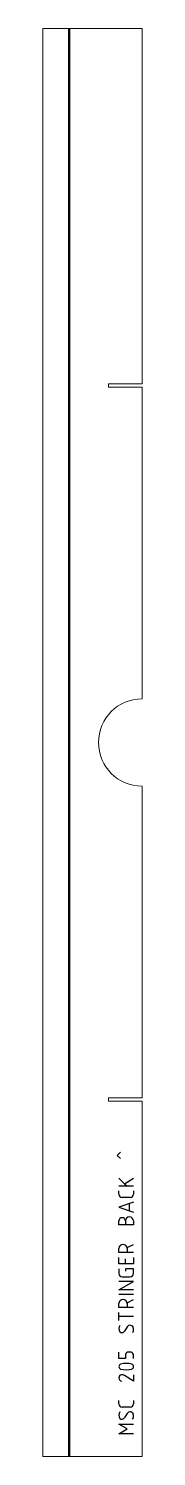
# Model space of a CAD drawing. Header units: millimetres. Extents: x 0 to 68, y 0 to 980.
import ezdxf

# ---------------------------------------------------------------- set-up
doc = ezdxf.new("R2010")
doc.units = ezdxf.units.MM
for name, color, linetype, lineweight in [('IV_BEND', 250, 'Continuous', 50), ('IV_MARK_SURFACE', 2, 'Continuous', 25), ('IV_OUTER_PROFILE', 7, 'Continuous', 5)]:
    doc.layers.add(name, color=color, linetype=linetype, lineweight=lineweight)

msp = doc.modelspace()

# ---------------------------------------------------------------- linework, layer by layer
at = {"layer": 'IV_BEND'}
msp.add_line((18.1, 0), (18.1, 980), dxfattribs=at)
at = {"layer": 'IV_MARK_SURFACE'}
for p, q in [((51.2, 206.64), (53.42, 208.86)), ((53.42, 204.42), (51.2, 206.64)), ((52.31, 191.08), (56.2, 187.19)), ((56.2, 187.19), (62.31, 191.08)), ((56.2, 187.19), (57.87, 185.53)), ((57.87, 185.53), (52.31, 185.53)), ((52.31, 179.97), (52.31, 182.19)), ((60.09, 177.75), (54.54, 177.75)), ((62.31, 185.53), (57.87, 185.53)), ((62.31, 182.19), (62.31, 179.97)), ((62.31, 174.42), (52.31, 171.08)), ((52.31, 171.08), (62.31, 167.75)), ((59.54, 168.86), (59.54, 173.31)), ((52.31, 158.86), (52.31, 161.64)), ((56.76, 158.86), (52.31, 158.86)), ((56.76, 161.64), (56.76, 158.86)), ((62.31, 158.86), (56.76, 158.86)), ((62.31, 161.64), (62.31, 158.86)), ((52.31, 139.97), (52.31, 142.75)), ((57.87, 139.97), (52.31, 139.97)), ((57.87, 143.31), (62.31, 145.53)), ((57.87, 142.75), (57.87, 139.97)), ((62.31, 139.97), (57.87, 139.97)), ((52.31, 132.19), (52.31, 136.64)), ((56.76, 132.19), (52.31, 132.19)), ((52.31, 128.86), (52.31, 125.53)), ((56.76, 132.19), (56.76, 135.53)), ((62.31, 132.19), (56.76, 132.19)), ((62.31, 128.86), (56.76, 128.86)), ((56.76, 128.86), (56.76, 127.19)), ((62.31, 136.64), (62.31, 132.19)), ((62.31, 125.53), (62.31, 128.86)), ((52.31, 114.42), (62.31, 119.97)), ((62.31, 119.97), (52.31, 119.97)), ((54.54, 123.31), (60.09, 123.31)), ((62.31, 114.42), (52.31, 114.42)), ((62.31, 111.08), (52.31, 111.08)), ((52.31, 102.19), (52.31, 104.97)), ((57.87, 102.19), (52.31, 102.19)), ((52.31, 96.08), (52.31, 98.86)), ((57.87, 105.53), (62.31, 107.75)), ((57.87, 104.97), (57.87, 102.19)), ((62.31, 102.19), (57.87, 102.19)), ((62.31, 96.08), (52.31, 96.08)), ((52.31, 93.31), (52.31, 96.08)), ((57.87, 88.86), (56.2, 86.08)), ((52.31, 67.19), (52.31, 71.64)), ((56.76, 69.97), (56.76, 67.19)), ((60.09, 71.64), (58.98, 71.64)), ((62.31, 67.19), (62.31, 69.97)), ((56.76, 67.19), (52.31, 67.19)), ((62.31, 51.64), (56.2, 55.53)), ((62.31, 56.08), (62.31, 51.64)), ((52.31, 36.08), (52.31, 38.31)), ((60.09, 33.86), (54.54, 33.86)), ((57.87, 29.42), (56.2, 26.64)), ((62.31, 38.31), (62.31, 36.08)), ((57.87, 18.86), (52.31, 22.19)), ((52.31, 22.19), (62.31, 22.19)), ((52.31, 15.53), (57.87, 18.86)), ((62.31, 15.53), (52.31, 15.53))]:
    msp.add_line(p, q, dxfattribs=at)
for centre, radius, start, end in [((54.54, 179.97), 2.22, 180, 270), ((60.09, 179.97), 2.22, 270, 0), ((54.54, 161.64), 2.22, 0, 180), ((59.54, 161.64), 2.78, 0, 180), ((55.09, 142.75), 2.78, 0, 180), ((54.54, 125.53), 2.22, 180, 270), ((60.09, 125.53), 2.22, 270, 0), ((55.09, 104.97), 2.78, 0, 180), ((57, 87.75), 4.69, 151.71531, 208.28469), ((59.93, 87.65), 2.39, 2.36847, 149.55905), ((54.3, 87.21), 2.21, 229.62628, 329.29837), ((58.64, 87.04), 3.74, 326.41745, 10.96269), ((59.02, 69.26), 2.38, 91.08614, 162.65365), ((60.05, 69.26), 2.38, 17.34635, 88.91386), ((54.11, 61.64), 1.8, 112.4119, 247.5881), ((57.31, 49.86), 13.99, 73.86614, 106.13386), ((57.31, 73.42), 13.99, 253.86614, 286.13386), ((60.49, 61.64), 1.81, 293.03732, 66.96268), ((54.63, 53.86), 2.32, 106.40471, 253.59529), ((54.41, 53.09), 3.02, 53.69114, 98.23638), ((54.54, 36.08), 2.22, 180, 270), ((57, 28.31), 4.69, 151.71531, 208.28469), ((59.93, 28.21), 2.39, 2.36847, 149.55905), ((60.09, 36.08), 2.22, 270, 0), ((54.3, 27.77), 2.21, 229.62628, 329.29837), ((58.64, 27.59), 3.74, 326.41745, 10.96269)]:
    msp.add_arc(centre, radius, start, end, dxfattribs=at)
at = {"layer": 'IV_OUTER_PROFILE'}
for p, q in [((68.2, 980), (0, 980)), ((0, 980), (0, 0)), ((68.2, 980), (68.2, 736.05)), ((45.2, 733.95), (45.2, 736.05)), ((45.2, 736.05), (68.2, 736.05)), ((68.2, 733.95), (45.2, 733.95)), ((68.2, 733.95), (68.2, 520)), ((68.2, 460), (68.2, 246.05)), ((45.2, 243.95), (45.2, 246.05)), ((45.2, 246.05), (68.2, 246.05)), ((68.2, 243.95), (45.2, 243.95)), ((68.2, 243.95), (68.2, 0)), ((68.2, 0), (0, 0))]:
    msp.add_line(p, q, dxfattribs=at)
msp.add_arc((68.2, 490), 30, 90, 270, dxfattribs=at)

doc.saveas('drawing.dxf')
